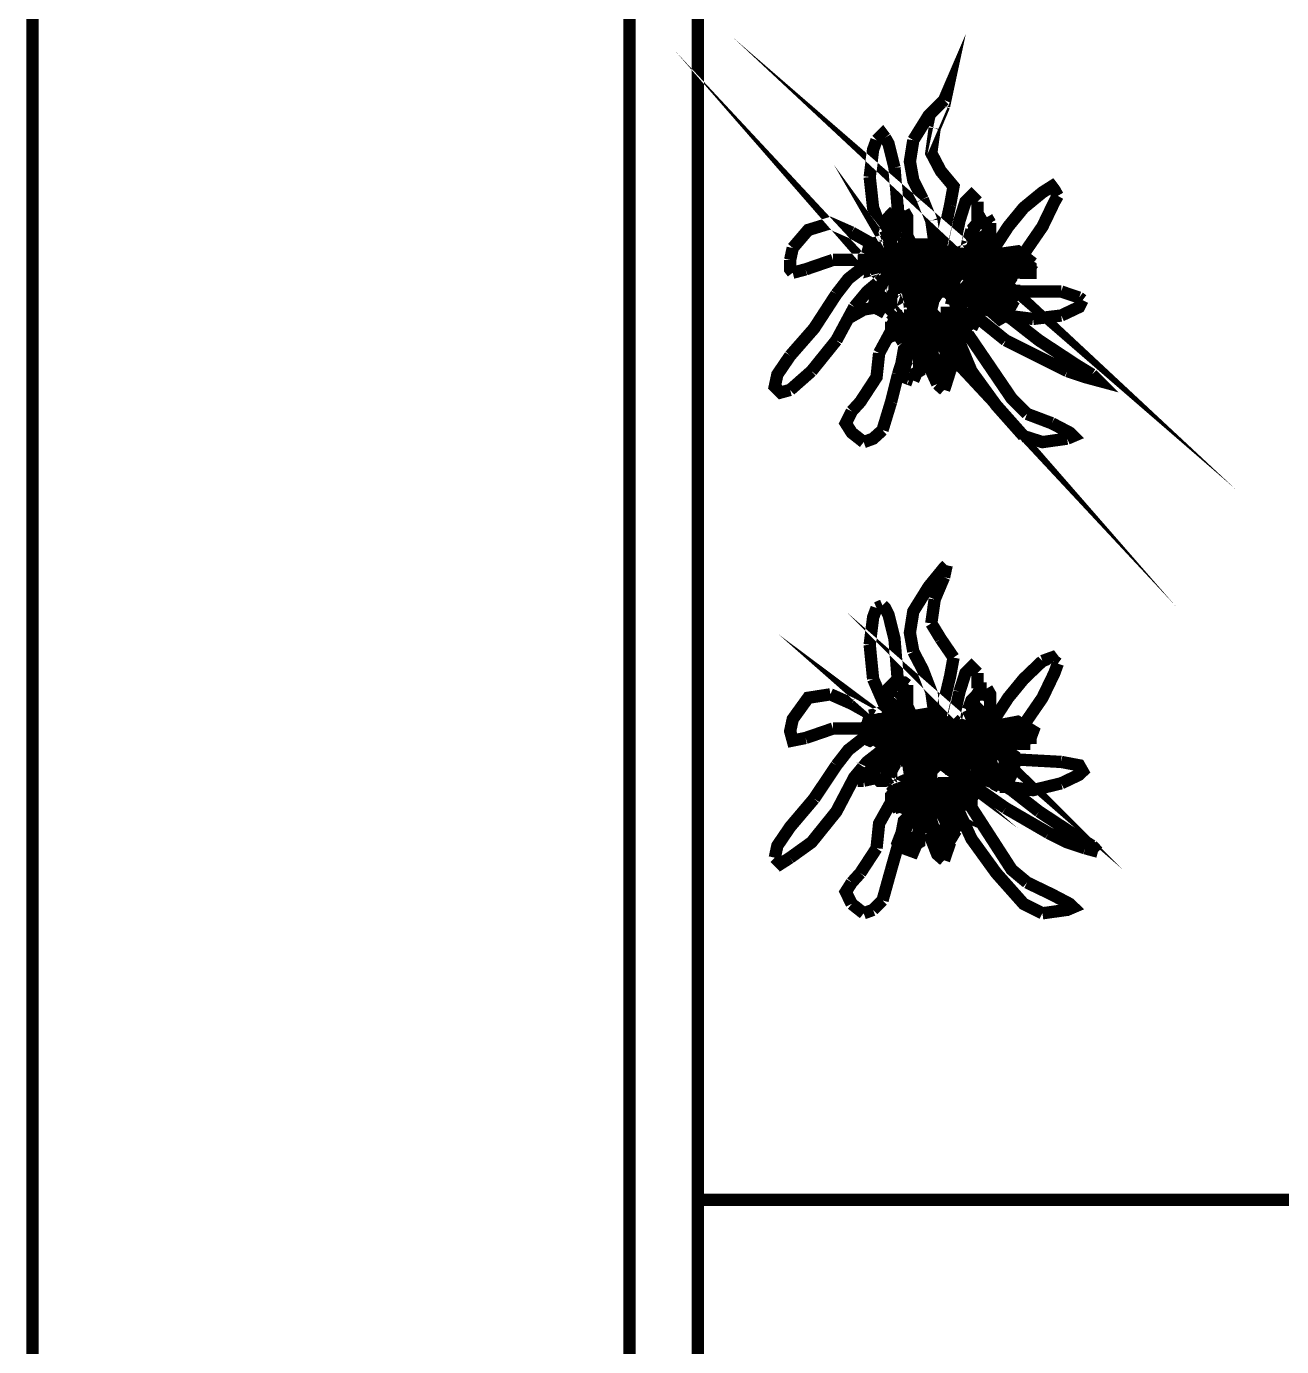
# Model space of a CAD drawing. Header units: inches. Extents: x -524 to 1067, y -71 to 1110.
# Drawn here: x 321.6 to 416.1, y 199.9 to 299.3 of the extents above; entities that cross this region are included whole.
import ezdxf

# ---------------------------------------------------------------- set-up
doc = ezdxf.new("R2010")
doc.units = ezdxf.units.IN
doc.header["$MEASUREMENT"] = 0
doc.layers.add('P', color=7, linetype='Continuous')

msp = doc.modelspace()

# ---------------------------------------------------------------- linework, layer by layer
at = {"layer": 'P', "const_width": 0.927058823529412}
for points in [[(322.0245613318464, -70.81108698948174), (322.0245613318464, 746.8657448771235), (1045.838512235043, 746.8657448771235), (1045.838512235043, -42.29125373334466)], [(366.9613654078075, -19.82285169536408), (366.9613654078075, 604.0731371883787)], [(372.1112866676501, 604.0731371883787), (372.1112866676501, -14.73862751750396)], [(393.4226900951628, 284.6904229688324), (392.9701101970618, 284.2378430707313), (392.7146215449081, 283.5297745204766), (393.163551605121, 281.9201960119078), (393.6818285852046, 281.4712659516948), (392.7146215449081, 282.372775910009)], [(390.6524631382383, 293.7675697960672), (390.8459045462976, 294.2164998562804), (390.6524631382383, 293.3149898979663)], [(387.62674752916, 277.5440403843025), (388.3348160794148, 277.5440403843025), (389.236326037729, 276.576833344006), (388.7873959775159, 277.0914604862016), (388.079327427261, 278.7010389947703), (388.3348160794148, 279.3470603009306), (388.7873959775159, 279.861687443126)], [(388.3348160794148, 290.741854186989), (389.4954645277705, 292.6069213477115), (390.6524631382383, 293.7675697960672)], [(390.6524631382383, 293.3149898979663), (389.9443945879837, 291.643364145303)], [(385.568238960378, 290.741854186989), (386.0171690205914, 291.190784247202), (386.2106104286506, 290.9352955950483)], [(386.2106104286506, 290.9352955950483), (386.4697489186924, 290.4827156969473), (386.9186789789051, 288.6796957803192)], [(389.9443945879837, 291.643364145303), (389.6889059358298, 289.7746471466925), (390.3969744860844, 288.4242071281654), (391.3641815263809, 287.2635586798096), (391.1050430363393, 285.8474215793003)], [(385.0536118181828, 287.9716272300644), (385.3091004703365, 290.0337856367343), (385.568238960378, 290.741854186989)], [(389.0465344675574, 286.3000014774011), (388.3348160794148, 287.7161385779107), (388.079327427261, 289.1322756784201), (388.3348160794148, 290.741854186989)], [(386.9186789789051, 281.9201960119078), (387.1778174689471, 281.4712659516948), (386.6631903267516, 282.1793345019496)], [(386.2106104286506, 283.3363331124174), (385.3091004703365, 285.653980171241), (385.0536118181828, 287.9716272300644)], [(386.9186789789051, 288.6796957803192), (387.1778174689471, 285.3984915190871)], [(399.2149828232778, 286.555490129555), (398.9594941711239, 287.0080700276559), (398.7660527630646, 287.2635586798096), (398.0579842128097, 286.8146286195966), (396.6418471123004, 285.653980171241), (395.4811986639445, 284.2378430707313), (393.6818285852046, 281.4712659516948)], [(386.9186789789051, 282.1793345019496), (387.1778174689471, 281.7267546038486), (386.4697489186924, 282.6282645621627)], [(389.6889059358298, 284.6904229688324), (389.0465344675574, 286.3000014774011)], [(391.1050430363393, 285.8474215793003), (390.3969744860844, 282.6282645621627)], [(391.1050430363393, 281.2121274616532), (391.813111586594, 284.6904229688324), (392.2620416468071, 286.1065600693418), (392.7146215449081, 286.555490129555), (393.163551605121, 286.1065600693418)], [(393.163551605121, 286.1065600693418), (393.163551605121, 284.6904229688324)], [(396.6418471123004, 282.1793345019496), (398.0579842128097, 284.2378430707313), (398.9594941711239, 286.1065600693418), (399.2149828232778, 286.555490129555)], [(386.9186789789051, 284.9459116209862), (386.4697489186924, 284.4969815607732), (386.2106104286506, 283.7889130105183), (386.9186789789051, 282.1793345019496)], [(386.9186789789051, 285.3984915190871), (386.4697489186924, 284.9459116209862), (386.2106104286506, 283.9823544185776)], [(387.62674752916, 285.3984915190871), (386.9186789789051, 285.3984915190871)], [(387.8858860192017, 283.3363331124174), (387.8858860192017, 284.6904229688324), (387.3712588770063, 285.1393530290454), (386.9186789789051, 284.9459116209862)], [(387.8858860192017, 280.0551288511853), (387.3712588770063, 281.2121274616532), (387.62674752916, 282.372775910009), (387.8858860192017, 283.5297745204766), (387.8858860192017, 284.9459116209862), (387.62674752916, 285.3984915190871)], [(393.8716201553759, 284.9459116209862), (393.4226900951628, 284.6904229688324)], [(394.1307586454175, 284.4969815607732), (393.8716201553759, 284.9459116209862)], [(379.25766925218, 282.6282645621627), (380.4183177005357, 283.9823544185776), (382.0935932910868, 284.4969815607732), (383.6995219617679, 283.7889130105183)], [(383.6995219617679, 283.7889130105183), (385.3091004703365, 282.8874030522044)], [(386.2106104286506, 283.9823544185776), (386.9186789789051, 282.372775910009)], [(387.1778174689471, 283.9823544185776), (386.4697489186924, 283.0808444602636)], [(387.62674752916, 282.8874030522044), (387.62674752916, 283.7889130105183), (387.3712588770063, 284.2378430707313), (387.1778174689471, 283.9823544185776)], [(389.9443945879837, 282.8874030522044), (389.6889059358298, 284.6904229688324)], [(392.4554830548664, 283.0808444602636), (392.7146215449081, 283.9823544185776)], [(392.7146215449081, 283.9823544185776), (393.163551605121, 284.4969815607732), (393.6818285852046, 284.4969815607732), (394.1307586454175, 283.9823544185776), (394.1307586454175, 282.6282645621627)], [(394.1307586454175, 279.6025489530844), (393.8716201553759, 280.76319740144), (393.8716201553759, 281.9201960119078), (394.1307586454175, 283.0808444602636), (394.1307586454175, 284.4969815607732)], [(385.0536118181828, 282.8874030522044), (384.8601704101234, 282.1793345019496)], [(386.4697489186924, 282.8874030522044), (385.7616803684373, 283.0808444602636), (385.0536118181828, 282.8874030522044)], [(386.4697489186924, 283.0808444602636), (386.9186789789051, 281.9201960119078)], [(387.3712588770063, 281.9201960119078), (386.4697489186924, 282.8874030522044)], [(387.3712588770063, 281.9201960119078), (387.8858860192017, 283.3363331124174)], [(387.3712588770063, 281.9201960119078), (387.62674752916, 282.8874030522044)], [(387.62674752916, 281.9201960119078), (388.5282574874741, 282.8874030522044), (389.6889059358298, 282.8874030522044)], [(387.8858860192017, 283.5297745204766), (388.3348160794148, 282.6282645621627)], [(389.6889059358298, 282.8874030522044), (391.1050430363393, 282.1793345019496), (390.8459045462976, 281.7267546038486)], [(393.6818285852046, 281.0186860535939), (393.163551605121, 281.4712659516948), (392.4554830548664, 283.0808444602636)], [(393.8716201553759, 283.3363331124174), (393.6818285852046, 283.5297745204766), (392.7146215449081, 282.6282645621627), (393.163551605121, 281.2121274616532)], [(393.8716201553759, 282.1793345019496), (393.8716201553759, 283.3363331124174)], [(379.0642278441208, 281.7267546038486), (379.25766925218, 282.6282645621627)], [(385.0536118181828, 282.372775910009), (384.6010319200816, 281.9201960119078), (384.6010319200816, 281.0186860535939)], [(384.8601704101234, 282.1793345019496), (384.8601704101234, 281.4712659516948), (385.0536118181828, 281.2121274616532), (385.7616803684373, 281.7267546038486)], [(386.6631903267516, 282.1793345019496), (385.7616803684373, 282.1793345019496), (385.3091004703365, 281.0186860535939), (386.0171690205914, 281.2121274616532)], [(386.4697489186924, 282.6282645621627), (385.7616803684373, 282.6282645621627), (385.0536118181828, 282.372775910009)], [(385.7616803684373, 281.7267546038486), (387.1778174689471, 281.9201960119078), (386.9186789789051, 281.2121274616532), (385.7616803684373, 280.0551288511853)], [(386.9186789789051, 282.372775910009), (387.3712588770063, 281.9201960119078)], [(387.3712588770063, 281.7267546038486), (388.5282574874741, 282.372775910009), (389.6889059358298, 282.6282645621627)], [(387.3712588770063, 281.4712659516948), (388.079327427261, 282.1793345019496), (389.0465344675574, 282.1793345019496), (389.9443945879837, 281.7267546038486), (389.4954645277705, 281.2121274616532), (387.3712588770063, 281.4712659516948)], [(387.3712588770063, 281.0186860535939), (387.3712588770063, 281.9201960119078)], [(387.8858860192017, 279.861687443126), (387.3712588770063, 281.0186860535939), (387.3712588770063, 281.9201960119078)], [(390.8459045462976, 281.7267546038486), (390.1378359960429, 281.7267546038486), (387.62674752916, 281.9201960119078)], [(387.62674752916, 281.9201960119078), (389.0465344675574, 281.0186860535939), (389.4954645277705, 280.3106175033391)], [(389.6889059358298, 282.6282645621627), (390.8459045462976, 281.7267546038486), (390.6524631382383, 281.4712659516948)], [(392.7146215449081, 282.372775910009), (392.0065529946532, 282.372775910009), (391.5539730965525, 282.1793345019496), (391.1050430363393, 281.7267546038486), (391.1050430363393, 280.76319740144)], [(391.1050430363393, 281.2121274616532), (391.3641815263809, 281.9201960119078)], [(391.3641815263809, 281.9201960119078), (392.0065529946532, 282.1793345019496), (392.7146215449081, 281.9201960119078)], [(392.7146215449081, 281.9201960119078), (393.6818285852046, 281.0186860535939)], [(394.1307586454175, 282.6282645621627), (393.6818285852046, 281.4712659516948), (393.6818285852046, 280.3106175033391)], [(393.6818285852046, 281.2121274616532), (393.8716201553759, 282.1793345019496)], [(393.6818285852046, 281.0186860535939), (396.4484057042412, 280.76319740144), (397.1564742544961, 280.76319740144), (397.1564742544961, 281.2121274616532), (395.9337785620455, 281.9201960119078), (394.8388271956724, 281.9201960119078), (393.6818285852046, 281.0186860535939)], [(393.8716201553759, 281.4712659516948), (394.8388271956724, 282.1793345019496)], [(394.8388271956724, 282.1793345019496), (396.1892672141994, 282.372775910009), (397.3499156625553, 281.4712659516948)], [(379.25766925218, 280.76319740144), (379.0642278441208, 281.0186860535939), (379.0642278441208, 281.7267546038486)], [(380.2248762924764, 281.0186860535939), (379.25766925218, 280.76319740144)], [(382.2833848612581, 281.7267546038486), (380.2248762924764, 281.0186860535939)], [(384.6010319200816, 281.7267546038486), (382.2833848612581, 281.7267546038486)], [(382.5425233512999, 279.1536188928713), (383.4440333096138, 280.3106175033391), (384.6010319200816, 281.2121274616532)], [(384.6010319200816, 281.0186860535939), (385.0536118181828, 281.0186860535939)], [(385.0536118181828, 281.0186860535939), (385.7616803684373, 281.2121274616532)], [(386.6631903267516, 281.0186860535939), (385.7616803684373, 279.6025489530844), (385.3091004703365, 278.1864118525748)], [(386.0171690205914, 280.0551288511853), (385.7616803684373, 279.1536188928713), (386.0171690205914, 278.7010389947703), (386.4697489186924, 278.7010389947703), (386.9186789789051, 279.3470603009306), (387.3712588770063, 281.2121274616532)], [(385.7616803684373, 281.2121274616532), (386.9186789789051, 281.4712659516948)], [(386.0171690205914, 281.2121274616532), (387.1778174689471, 281.4712659516948)], [(387.1778174689471, 281.4712659516948), (386.9186789789051, 281.0186860535939), (386.0171690205914, 280.0551288511853)], [(386.9186789789051, 281.4712659516948), (387.1778174689471, 281.2121274616532), (386.6631903267516, 281.0186860535939)], [(386.9186789789051, 280.5040589113985), (387.3712588770063, 281.7267546038486)], [(386.9186789789051, 280.3106175033391), (387.1778174689471, 281.4712659516948)], [(387.3712588770063, 281.4712659516948), (387.62674752916, 281.2121274616532), (388.5282574874741, 280.76319740144)], [(390.1378359960429, 281.2121274616532), (387.3712588770063, 281.4712659516948)], [(387.3712588770063, 281.4712659516948), (387.62674752916, 281.2121274616532), (389.0465344675574, 280.5040589113985)], [(388.079327427261, 278.7010389947703), (387.8858860192017, 279.1536188928713), (387.62674752916, 280.0551288511853), (387.3712588770063, 281.0186860535939)], [(388.7873959775159, 281.2121274616532), (391.1050430363393, 279.6025489530844)], [(389.236326037729, 281.2121274616532), (390.8459045462976, 279.861687443126)], [(390.6524631382383, 281.4712659516948), (390.1378359960429, 281.2121274616532)], [(391.1050430363393, 279.6025489530844), (390.3969744860844, 280.0551288511853), (390.1378359960429, 281.2121274616532)], [(390.3969744860844, 281.2121274616532), (390.6524631382383, 279.6025489530844)], [(391.1050430363393, 279.861687443126), (391.1050430363393, 281.2121274616532)], [(391.1050430363393, 280.76319740144), (392.0065529946532, 281.0186860535939), (393.4226900951628, 281.2121274616532)], [(392.0065529946532, 280.76319740144), (391.3641815263809, 280.3106175033391), (391.1050430363393, 280.5040589113985), (391.1050430363393, 281.2121274616532)], [(393.6818285852046, 281.0186860535939), (392.9701101970618, 281.7267546038486), (392.0065529946532, 281.4712659516948), (391.5539730965525, 280.5040589113985)], [(393.4226900951628, 281.2121274616532), (393.6818285852046, 281.0186860535939), (393.163551605121, 280.76319740144), (392.0065529946532, 279.3470603009306)], [(396.4484057042412, 281.0186860535939), (393.8716201553759, 281.2121274616532), (395.2877572558853, 280.3106175033391)], [(393.163551605121, 277.9929704445155), (393.163551605121, 278.7010389947703), (393.4226900951628, 280.0551288511853), (393.6818285852046, 281.2121274616532)], [(393.163551605121, 281.2121274616532), (393.6818285852046, 281.0186860535939)], [(393.6818285852046, 281.0186860535939), (394.5796887056306, 281.4712659516948)], [(393.6818285852046, 280.5040589113985), (393.6818285852046, 281.2121274616532)], [(395.2877572558853, 280.0551288511853), (393.8716201553759, 280.76319740144), (393.6818285852046, 281.0186860535939)], [(396.1892672141994, 280.76319740144), (395.7403371539863, 280.76319740144), (393.6818285852046, 281.0186860535939)], [(393.6818285852046, 281.0186860535939), (393.8716201553759, 280.76319740144), (394.8388271956724, 280.0551288511853), (395.2877572558853, 279.1536188928713), (394.8388271956724, 278.1864118525748)], [(394.5796887056306, 281.4712659516948), (395.4811986639445, 281.7267546038486)], [(395.4811986639445, 281.7267546038486), (396.4484057042412, 281.0186860535939), (396.1892672141994, 280.76319740144)], [(397.3499156625553, 281.4712659516948), (397.1564742544961, 281.2121274616532), (396.4484057042412, 281.0186860535939)], [(386.0171690205914, 280.3106175033391), (384.8601704101234, 279.3470603009306), (383.8929633698272, 278.1864118525748)], [(385.7616803684373, 280.0551288511853), (385.568238960378, 278.7010389947703), (385.7616803684373, 278.1864118525748)], [(386.6631903267516, 278.8944804028296), (386.9186789789051, 280.3106175033391)], [(386.9186789789051, 279.1536188928713), (386.9186789789051, 280.5040589113985)], [(388.3348160794148, 278.7010389947703), (387.8858860192017, 280.0551288511853)], [(388.079327427261, 278.1864118525748), (387.8858860192017, 279.861687443126)], [(389.0465344675574, 280.3106175033391), (388.5282574874741, 279.6025489530844), (388.3348160794148, 278.8944804028296), (388.7873959775159, 277.2849018942609)], [(388.5282574874741, 280.76319740144), (389.0465344675574, 279.861687443126), (388.5282574874741, 278.8944804028296)], [(389.0465344675574, 280.5040589113985), (389.4954645277705, 280.0551288511853), (389.6889059358298, 279.3470603009306), (388.7873959775159, 277.9929704445155)], [(388.7873959775159, 279.861687443126), (389.236326037729, 280.0551288511853)], [(389.6889059358298, 274.9672548354374), (389.4954645277705, 276.127903283793), (389.4954645277705, 277.2849018942609), (389.6889059358298, 278.4455503426165), (389.6889059358298, 279.861687443126), (389.4954645277705, 280.3106175033391), (389.0465344675574, 280.3106175033391)], [(389.4954645277705, 280.3106175033391), (389.6889059358298, 279.6025489530844), (389.0465344675574, 278.4455503426165)], [(389.236326037729, 280.0551288511853), (389.6889059358298, 279.6025489530844)], [(391.1050430363393, 279.3470603009306), (389.6889059358298, 280.3106175033391)], [(389.6889059358298, 279.861687443126), (390.1378359960429, 279.6025489530844)], [(392.0065529946532, 279.3470603009306), (391.1050430363393, 279.861687443126)], [(391.1050430363393, 279.861687443126), (391.1050430363393, 279.3470603009306)], [(391.813111586594, 279.1536188928713), (391.1050430363393, 279.861687443126)], [(392.7146215449081, 277.2849018942609), (392.0065529946532, 277.2849018942609), (391.5539730965525, 277.7374817923618), (392.0065529946532, 279.1536188928713), (393.163551605121, 280.3106175033391), (393.4226900951628, 280.76319740144), (392.0065529946532, 280.76319740144)], [(391.5539730965525, 280.5040589113985), (392.0065529946532, 280.3106175033391)], [(392.0065529946532, 280.3106175033391), (392.4554830548664, 280.76319740144), (393.4226900951628, 280.76319740144), (393.163551605121, 280.3106175033391)], [(393.163551605121, 280.3106175033391), (392.4554830548664, 279.3470603009306), (392.0065529946532, 278.4455503426165)], [(392.9701101970618, 278.1864118525748), (393.163551605121, 278.8944804028296), (393.6818285852046, 280.76319740144)], [(393.6818285852046, 280.76319740144), (393.163551605121, 279.6025489530844)], [(394.8388271956724, 278.1864118525748), (394.3242000534767, 278.1864118525748), (393.8716201553759, 279.6025489530844), (393.6818285852046, 280.5040589113985)], [(393.6818285852046, 280.3106175033391), (394.1307586454175, 279.1536188928713)], [(395.2877572558853, 280.3106175033391), (395.9337785620455, 279.861687443126)], [(395.9337785620455, 278.7010389947703), (395.7403371539863, 279.3470603009306), (395.2877572558853, 280.0551288511853)], [(395.9337785620455, 279.861687443126), (395.9337785620455, 279.1536188928713), (395.2877572558853, 277.7374817923618)], [(379.0642278441208, 274.5183247752242), (380.8672477607488, 276.576833344006), (382.5425233512999, 279.1536188928713)], [(385.7616803684373, 278.1864118525748), (384.6010319200816, 277.9929704445155), (384.1521018598687, 277.7374817923618), (384.345543267928, 278.1864118525748), (385.3091004703365, 278.8944804028296)], [(386.6631903267516, 278.4455503426165), (386.9186789789051, 279.1536188928713)], [(386.6631903267516, 278.1864118525748), (386.6631903267516, 278.8944804028296)], [(388.079327427261, 273.5511177349277), (388.5282574874741, 273.5511177349277), (388.7873959775159, 274.2591862851825), (389.236326037729, 276.127903283793), (388.7873959775159, 275.226393325479)], [(388.5282574874741, 278.8944804028296), (388.079327427261, 278.7010389947703)], [(389.236326037729, 278.8944804028296), (388.3348160794148, 277.9929704445155)], [(389.4954645277705, 274.9672548354374), (389.236326037729, 275.9344618757337), (389.236326037729, 276.576833344006), (389.4954645277705, 277.5440403843025), (389.4954645277705, 278.7010389947703), (389.236326037729, 278.8944804028296)], [(390.1378359960429, 279.1536188928713), (389.6889059358298, 279.6025489530844)], [(390.8459045462976, 278.8944804028296), (390.8459045462976, 279.3470603009306), (389.6889059358298, 279.6025489530844)], [(390.1378359960429, 279.1536188928713), (389.6889059358298, 279.6025489530844)], [(389.6889059358298, 279.6025489530844), (389.6889059358298, 278.1864118525748)], [(390.1378359960429, 279.3470603009306), (389.6889059358298, 278.8944804028296)], [(389.6889059358298, 278.4455503426165), (390.1378359960429, 279.1536188928713)], [(390.8459045462976, 279.3470603009306), (391.813111586594, 278.4455503426165)], [(391.5539730965525, 278.7010389947703), (390.8459045462976, 278.8944804028296)], [(391.1050430363393, 279.3470603009306), (391.813111586594, 278.8944804028296)], [(391.5539730965525, 278.1864118525748), (391.3641815263809, 279.1536188928713)], [(392.0065529946532, 279.3470603009306), (391.813111586594, 277.9929704445155)], [(393.163551605121, 279.6025489530844), (393.163551605121, 278.1864118525748)], [(400.6347697616752, 273.8102562249695), (397.798845722768, 275.6753233856921), (395.7403371539863, 277.2849018942609), (393.163551605121, 278.8944804028296)], [(394.5796887056306, 278.1864118525748), (394.1307586454175, 279.6025489530844)], [(394.1307586454175, 279.1536188928713), (394.3242000534767, 277.7374817923618), (394.8388271956724, 277.2849018942609), (395.2877572558853, 277.5440403843025)], [(399.4741213133195, 279.3470603009306), (395.9337785620455, 279.3470603009306)], [(400.8245613318466, 278.8944804028296), (399.4741213133195, 279.3470603009306)], [(401.0836998218881, 278.7010389947703), (400.8245613318466, 278.8944804028296)], [(383.8929633698272, 278.1864118525748), (382.5425233512999, 275.6753233856921)], [(385.3091004703365, 278.1864118525748), (385.7616803684373, 277.9929704445155), (386.2106104286506, 277.7374817923618)], [(385.7616803684373, 278.1864118525748), (386.4697489186924, 278.1864118525748)], [(386.2106104286506, 277.7374817923618), (386.6631903267516, 278.1864118525748)], [(386.4697489186924, 278.1864118525748), (386.6631903267516, 278.4455503426165)], [(388.3348160794148, 277.7374817923618), (387.62674752916, 277.9929704445155), (387.1778174689471, 277.7374817923618)], [(388.7873959775159, 277.9929704445155), (388.3348160794148, 277.9929704445155), (388.079327427261, 278.1864118525748)], [(389.0465344675574, 278.4455503426165), (388.5282574874741, 278.1864118525748), (388.3348160794148, 278.7010389947703)], [(388.3348160794148, 277.9929704445155), (388.7873959775159, 276.8359718340478)], [(389.6889059358298, 278.1864118525748), (389.236326037729, 276.8359718340478)], [(391.813111586594, 277.9929704445155), (392.0065529946532, 277.7374817923618), (392.7146215449081, 277.5440403843025)], [(392.0065529946532, 278.4455503426165), (392.4554830548664, 278.1864118525748)], [(392.4554830548664, 278.1864118525748), (392.9701101970618, 278.1864118525748)], [(392.7146215449081, 277.5440403843025), (393.163551605121, 277.9929704445155)], [(393.163551605121, 278.1864118525748), (392.9701101970618, 277.5440403843025)], [(393.163551605121, 278.1864118525748), (395.2877572558853, 277.5440403843025), (397.3499156625553, 277.2849018942609)], [(395.2877572558853, 277.7374817923618), (394.8388271956724, 277.7374817923618), (394.5796887056306, 278.1864118525748)], [(395.2877572558853, 277.5440403843025), (395.9337785620455, 278.7010389947703)], [(399.4741213133195, 277.5440403843025), (400.8245613318466, 278.1864118525748), (401.0836998218881, 278.7010389947703)], [(387.1778174689471, 277.7374817923618), (386.6631903267516, 277.0914604862016)], [(386.6631903267516, 276.576833344006), (386.9186789789051, 277.2849018942609)], [(386.6631903267516, 277.0914604862016), (386.6631903267516, 276.3833919359467), (386.9186789789051, 276.127903283793), (387.62674752916, 276.576833344006)], [(386.9186789789051, 277.2849018942609), (387.62674752916, 277.5440403843025)], [(388.5282574874741, 277.0914604862016), (387.62674752916, 277.0914604862016), (387.1778174689471, 275.9344618757337)], [(387.62674752916, 276.576833344006), (389.0465344675574, 276.8359718340478), (389.236326037729, 276.576833344006)], [(389.236326037729, 276.8359718340478), (388.3348160794148, 277.7374817923618)], [(388.7873959775159, 276.8359718340478), (389.236326037729, 276.3833919359467), (388.5282574874741, 277.0914604862016)], [(388.7873959775159, 277.2849018942609), (389.236326037729, 276.8359718340478)], [(391.5539730965525, 277.5440403843025), (390.3969744860844, 277.2849018942609), (389.236326037729, 276.576833344006)], [(389.236326037729, 276.3833919359467), (390.1378359960429, 277.0914604862016)], [(389.236326037729, 276.8359718340478), (389.236326037729, 275.9344618757337), (389.6889059358298, 274.7117661832835), (389.9443945879837, 273.1021876747147), (390.3969744860844, 272.9087462666554)], [(389.4954645277705, 276.8359718340478), (390.3969744860844, 277.7374817923618)], [(392.7146215449081, 276.576833344006), (392.0065529946532, 276.3833919359467), (389.4954645277705, 276.8359718340478)], [(389.4954645277705, 276.8359718340478), (390.8459045462976, 275.6753233856921)], [(390.1378359960429, 277.0914604862016), (391.1050430363393, 277.0914604862016)], [(390.3969744860844, 277.7374817923618), (391.813111586594, 277.7374817923618), (392.9701101970618, 277.0914604862016)], [(391.1050430363393, 277.0914604862016), (392.0065529946532, 276.576833344006), (391.813111586594, 276.127903283793)], [(392.7146215449081, 276.3833919359467), (391.5539730965525, 277.5440403843025)], [(392.9701101970618, 277.5440403843025), (392.7146215449081, 277.2849018942609)], [(392.9701101970618, 277.0914604862016), (392.7146215449081, 276.576833344006)], [(392.9701101970618, 277.5440403843025), (395.2877572558853, 275.6753233856921)], [(397.3499156625553, 277.2849018942609), (399.4741213133195, 277.5440403843025)], [(385.7616803684373, 274.7117661832835), (386.6631903267516, 276.3833919359467)], [(386.6631903267516, 275.9344618757337), (386.6631903267516, 276.576833344006)], [(386.9186789789051, 275.6753233856921), (386.6631903267516, 275.9344618757337)], [(389.0465344675574, 276.127903283793), (387.62674752916, 276.127903283793), (386.9186789789051, 275.6753233856921)], [(387.1778174689471, 275.9344618757337), (387.62674752916, 275.9344618757337)], [(389.236326037729, 276.576833344006), (388.7873959775159, 276.127903283793), (387.62674752916, 274.9672548354374), (387.3712588770063, 273.5511177349277), (387.62674752916, 273.1021876747147)], [(387.62674752916, 275.9344618757337), (388.079327427261, 276.127903283793)], [(388.079327427261, 276.127903283793), (389.0465344675574, 276.3833919359467)], [(389.0465344675574, 276.3833919359467), (388.7873959775159, 275.9344618757337), (388.079327427261, 274.9672548354374)], [(388.7873959775159, 275.6753233856921), (389.0465344675574, 276.127903283793)], [(389.0465344675574, 275.4198347335382), (389.236326037729, 276.576833344006)], [(391.813111586594, 276.127903283793), (391.3641815263809, 276.127903283793), (389.236326037729, 276.3833919359467)], [(389.236326037729, 276.3833919359467), (389.4954645277705, 276.127903283793), (390.3969744860844, 275.6753233856921)], [(391.3641815263809, 274.9672548354374), (390.8459045462976, 275.4198347335382), (389.4954645277705, 276.127903283793), (389.236326037729, 276.3833919359467)], [(389.236326037729, 276.3833919359467), (392.0065529946532, 276.127903283793)], [(391.5539730965525, 276.127903283793), (392.7146215449081, 273.3576763268685), (394.5796887056306, 270.7845406158912), (396.6418471123004, 268.4668935570677)], [(392.0065529946532, 276.127903283793), (392.7146215449081, 276.3833919359467)], [(396.8973357644543, 270.1385193097309), (395.7403371539863, 271.2991677580866), (392.4554830548664, 276.127903283793)], [(382.5425233512999, 275.6753233856921), (380.6738063526896, 273.3576763268685)], [(387.62674752916, 274.5183247752242), (388.7873959775159, 275.6753233856921)], [(388.079327427261, 274.9672548354374), (387.62674752916, 273.8102562249695)], [(388.7873959775159, 275.226393325479), (388.7873959775159, 273.5511177349277), (388.5282574874741, 273.1021876747147)], [(388.7873959775159, 274.0657448771233), (389.0465344675574, 275.4198347335382)], [(389.236326037729, 275.6753233856921), (389.4954645277705, 273.8102562249695), (390.1378359960429, 272.39411912446)], [(389.9443945879837, 273.5511177349277), (389.4954645277705, 274.9672548354374)], [(390.1378359960429, 273.5511177349277), (389.6889059358298, 274.9672548354374)], [(390.8459045462976, 275.6753233856921), (391.5539730965525, 275.226393325479), (391.5539730965525, 274.5183247752242), (390.8459045462976, 273.3576763268685), (390.3969744860844, 273.1021876747147), (390.1378359960429, 273.5511177349277)], [(390.3969744860844, 275.6753233856921), (390.8459045462976, 274.7117661832835), (390.3969744860844, 273.8102562249695)], [(390.3969744860844, 272.9087462666554), (390.8459045462976, 272.9087462666554), (391.5539730965525, 274.2591862851825), (391.3641815263809, 274.9672548354374)], [(395.2877572558853, 275.6753233856921), (398.5069142730231, 274.0657448771233)], [(379.0642278441208, 271.9415392263591), (378.3561592938659, 271.7480978182998), (377.907229233653, 272.2006777164006), (378.1006706417122, 273.1021876747147), (379.0642278441208, 274.5183247752242)], [(383.6995219617679, 270.3319607177901), (384.345543267928, 271.040029268045), (385.568238960378, 272.9087462666554), (385.7616803684373, 274.7117661832835)], [(387.1778174689471, 273.1021876747147), (387.62674752916, 274.5183247752242)], [(388.3348160794148, 273.1021876747147), (388.7873959775159, 273.3576763268685), (388.7873959775159, 274.0657448771233)], [(398.5069142730231, 274.0657448771233), (399.9230513735324, 273.3576763268685)], [(380.6738063526896, 273.3576763268685), (379.0642278441208, 271.9415392263591)], [(387.1778174689471, 273.1021876747147), (386.6631903267516, 271.040029268045)], [(388.3348160794148, 272.6496077766138), (387.62674752916, 272.9087462666554), (387.1778174689471, 273.1021876747147)], [(387.62674752916, 273.8102562249695), (388.079327427261, 273.5511177349277)], [(387.62674752916, 273.1021876747147), (388.3348160794148, 273.1021876747147)], [(388.5282574874741, 273.1021876747147), (388.3348160794148, 272.6496077766138)], [(390.3969744860844, 273.8102562249695), (389.9443945879837, 273.5511177349277)], [(390.6524631382383, 271.9415392263591), (391.1050430363393, 273.3576763268685)], [(399.9230513735324, 273.3576763268685), (401.2771412299473, 272.9087462666554), (402.2406984323559, 272.6496077766138), (401.791768372143, 273.1021876747147)], [(401.791768372143, 273.1021876747147), (400.6347697616752, 273.8102562249695)], [(390.1378359960429, 272.39411912446), (390.6524631382383, 271.9415392263591)], [(386.6631903267516, 271.040029268045), (386.0171690205914, 268.9158236172808)], [(384.6010319200816, 268.0143136589667), (383.6995219617679, 268.7223822092215), (383.2505919015546, 269.4304507594762), (383.6995219617679, 270.3319607177901)], [(398.7660527630646, 269.4304507594762), (396.8973357644543, 270.1385193097309)], [(386.0171690205914, 268.9158236172808), (385.3091004703365, 268.2734521490084), (384.6010319200816, 268.0143136589667)], [(399.9230513735324, 268.2734521490084), (400.3756312716334, 268.4668935570677), (400.1164927815917, 268.7223822092215), (398.7660527630646, 269.4304507594762)], [(396.6418471123004, 268.4668935570677), (398.0579842128097, 268.0143136589667), (399.9230513735324, 268.2734521490084)], [(388.3348160794148, 252.243364145303), (388.079327427261, 253.6595012458125), (388.3348160794148, 255.2690797543812), (389.4954645277705, 257.1341469151038), (390.6524631382383, 258.5502840156133), (390.8459045462976, 258.7437254236726)], [(390.8459045462976, 258.7437254236726), (390.6524631382383, 257.8422154653586)], [(390.6524631382383, 257.8422154653586), (389.9443945879837, 256.1705897126952)], [(389.9443945879837, 256.1705897126952), (389.6889059358298, 254.3675697960673)], [(385.0536118181828, 252.7579912874984), (385.3091004703365, 254.8164998562803), (385.568238960378, 255.5245684065351)], [(385.568238960378, 255.5245684065351), (386.0171690205914, 255.7180098145944)], [(386.0171690205914, 255.7180098145944), (386.2106104286506, 255.5245684065351), (386.4697489186924, 255.0099412643396), (386.9186789789051, 253.2069213477115), (387.1778174689471, 249.9257170864794)], [(393.163551605121, 245.9984915190871), (393.6818285852046, 245.5459116209861), (392.9701101970618, 246.2539801712409)], [(389.6889059358298, 254.3675697960673), (390.3969744860844, 253.2069213477115)], [(387.1778174689471, 248.5716272300644), (386.4697489186924, 247.6080700276558), (386.9186789789051, 246.4474215793002), (387.1778174689471, 246.2539801712409), (386.6631903267516, 246.7065600693419)], [(390.3969744860844, 253.2069213477115), (391.3641815263809, 251.790784247202)], [(385.3091004703365, 250.1812057386333), (385.0536118181828, 252.7579912874984)], [(389.9443945879837, 247.4146286195966), (389.6889059358298, 249.2176485362247), (389.0465344675574, 250.8892742888879), (388.3348160794148, 252.243364145303)], [(391.3641815263809, 251.790784247202), (391.1050430363393, 250.3746471466926), (390.3969744860844, 247.4146286195966)], [(391.813111586594, 249.2176485362247), (392.2620416468071, 250.6337856367341), (392.7146215449081, 251.0827156969473), (393.163551605121, 250.6337856367341)], [(398.0579842128097, 251.5352955950482), (396.6418471123004, 250.1812057386333), (395.4811986639445, 248.7650686381237), (393.6818285852046, 245.9984915190871)], [(396.6418471123004, 246.7065600693419), (398.0579842128097, 248.7650686381237), (398.9594941711239, 250.6337856367341), (399.2149828232778, 251.341854186989)], [(398.9594941711239, 251.5352955950482), (398.7660527630646, 251.790784247202), (398.0579842128097, 251.5352955950482)], [(399.2149828232778, 251.341854186989), (398.9594941711239, 251.5352955950482)], [(386.2106104286506, 248.1226971698514), (385.3091004703365, 250.1812057386333)], [(393.163551605121, 250.6337856367341), (393.163551605121, 249.4731371883785)], [(380.2248762924764, 245.7393530290454), (379.25766925218, 245.5459116209861), (379.0642278441208, 246.2539801712409), (379.25766925218, 247.155490129555), (380.4183177005357, 248.7650686381237), (382.0935932910868, 249.0242071281655)], [(382.0935932910868, 249.0242071281655), (383.6995219617679, 248.3161385779106)], [(387.8858860192017, 249.7322756784202), (387.62674752916, 249.9257170864794), (386.9186789789051, 249.9257170864794), (386.4697489186924, 249.4731371883785), (386.2106104286506, 248.7650686381237), (386.9186789789051, 247.155490129555), (387.3712588770063, 246.7065600693419)], [(386.9186789789051, 249.7322756784202), (386.4697489186924, 249.0242071281655), (386.2106104286506, 248.3161385779106), (386.9186789789051, 246.7065600693419)], [(387.8858860192017, 247.8635586798097), (387.8858860192017, 249.2176485362247), (387.3712588770063, 249.7322756784202), (386.9186789789051, 249.7322756784202)], [(387.62674752916, 248.3161385779106), (387.3712588770063, 248.7650686381237), (387.1778174689471, 248.5716272300644)], [(387.62674752916, 246.9620487214957), (387.8858860192017, 248.1226971698514), (387.8858860192017, 249.7322756784202)], [(391.1050430363393, 244.5823544185776), (391.1050430363393, 245.9984915190871), (391.813111586594, 249.2176485362247)], [(392.4554830548664, 247.8635586798097), (392.7146215449081, 248.5716272300644), (393.163551605121, 249.0242071281655)], [(393.8716201553759, 249.4731371883785), (393.4226900951628, 249.4731371883785), (392.9701101970618, 248.7650686381237), (392.7146215449081, 248.1226971698514), (393.163551605121, 246.4474215793002)], [(393.163551605121, 249.0242071281655), (393.6818285852046, 249.0242071281655), (394.1307586454175, 248.7650686381237), (394.1307586454175, 247.155490129555), (393.6818285852046, 245.9984915190871), (393.6818285852046, 245.0969815607731)], [(394.1307586454175, 244.1297745204767), (393.8716201553759, 245.2904229688323), (393.8716201553759, 246.4474215793002), (394.1307586454175, 247.6080700276558), (394.1307586454175, 249.0242071281655), (393.8716201553759, 249.4731371883785)], [(383.6995219617679, 248.3161385779106), (385.3091004703365, 247.4146286195966)], [(387.62674752916, 247.4146286195966), (387.62674752916, 248.3161385779106)], [(387.8858860192017, 248.1226971698514), (388.3348160794148, 247.155490129555)], [(393.6818285852046, 248.1226971698514), (392.7146215449081, 247.155490129555)], [(393.8716201553759, 247.8635586798097), (393.6818285852046, 248.1226971698514)], [(385.0536118181828, 247.4146286195966), (384.8601704101234, 246.7065600693419), (384.8601704101234, 245.9984915190871), (385.0536118181828, 245.7393530290454)], [(387.3712588770063, 246.7065600693419), (386.4697489186924, 247.4146286195966), (385.7616803684373, 247.6080700276558), (385.0536118181828, 247.4146286195966)], [(386.4697489186924, 247.155490129555), (385.7616803684373, 247.155490129555), (385.0536118181828, 246.9620487214957)], [(387.1778174689471, 246.2539801712409), (386.4697489186924, 247.155490129555)], [(387.3712588770063, 246.7065600693419), (387.8858860192017, 247.8635586798097)], [(387.3712588770063, 246.4474215793002), (387.62674752916, 247.4146286195966)], [(387.3712588770063, 246.2539801712409), (388.5282574874741, 246.9620487214957), (389.6889059358298, 247.155490129555), (390.8459045462976, 246.4474215793002)], [(387.62674752916, 246.4474215793002), (388.5282574874741, 247.4146286195966), (389.6889059358298, 247.6080700276558)], [(389.6889059358298, 247.6080700276558), (391.1050430363393, 246.7065600693419), (390.8459045462976, 246.2539801712409)], [(392.0065529946532, 247.155490129555), (391.5539730965525, 246.7065600693419)], [(392.7146215449081, 246.9620487214957), (392.0065529946532, 247.155490129555)], [(393.163551605121, 246.2539801712409), (392.4554830548664, 247.8635586798097)], [(392.7146215449081, 247.155490129555), (393.163551605121, 245.9984915190871)], [(393.6818285852046, 245.7393530290454), (393.8716201553759, 246.7065600693419), (393.8716201553759, 247.8635586798097)], [(382.2833848612581, 246.4474215793002), (380.2248762924764, 245.7393530290454)], [(384.6010319200816, 246.4474215793002), (382.2833848612581, 246.4474215793002)], [(385.0536118181828, 246.9620487214957), (384.6010319200816, 246.4474215793002), (384.6010319200816, 245.7393530290454)], [(385.0536118181828, 245.7393530290454), (385.7616803684373, 246.2539801712409)], [(386.6631903267516, 246.7065600693419), (385.7616803684373, 246.7065600693419), (385.3091004703365, 245.7393530290454)], [(385.7616803684373, 246.2539801712409), (387.1778174689471, 246.4474215793002), (386.9186789789051, 245.7393530290454), (385.7616803684373, 244.5823544185776), (385.568238960378, 243.2282645621626), (385.7616803684373, 242.7793345019496), (386.4697489186924, 242.7793345019496), (386.6631903267516, 243.2282645621626)], [(385.7616803684373, 245.9984915190871), (386.9186789789051, 246.2539801712409)], [(389.9443945879837, 246.2539801712409), (389.4954645277705, 245.7393530290454), (387.3712588770063, 245.9984915190871), (387.62674752916, 245.7393530290454)], [(386.6631903267516, 243.2282645621626), (386.9186789789051, 243.6808444602636), (386.9186789789051, 245.0969815607731), (387.3712588770063, 246.2539801712409)], [(386.9186789789051, 246.7065600693419), (387.1778174689471, 246.2539801712409)], [(386.9186789789051, 246.2539801712409), (387.1778174689471, 245.9984915190871)], [(387.3712588770063, 246.2539801712409), (387.1778174689471, 245.9984915190871)], [(388.3348160794148, 243.2282645621626), (387.8858860192017, 244.5823544185776), (387.3712588770063, 245.9984915190871), (387.62674752916, 246.9620487214957)], [(387.3712588770063, 245.9984915190871), (388.079327427261, 246.7065600693419), (389.0465344675574, 246.9620487214957)], [(387.8858860192017, 244.3889130105184), (387.3712588770063, 245.5459116209861), (387.3712588770063, 246.7065600693419)], [(387.3712588770063, 245.5459116209861), (387.3712588770063, 246.4474215793002)], [(390.1378359960429, 245.7393530290454), (387.3712588770063, 246.2539801712409)], [(390.8459045462976, 246.2539801712409), (390.1378359960429, 246.2539801712409), (387.62674752916, 246.4474215793002)], [(387.62674752916, 246.4474215793002), (389.0465344675574, 245.5459116209861), (389.4954645277705, 244.8378430707314), (389.6889059358298, 244.3889130105184)], [(389.0465344675574, 246.9620487214957), (389.9443945879837, 246.2539801712409)], [(390.8459045462976, 246.4474215793002), (390.6524631382383, 245.9984915190871), (390.1378359960429, 245.7393530290454)], [(391.5539730965525, 246.7065600693419), (391.1050430363393, 246.2539801712409), (391.1050430363393, 245.5459116209861), (391.3641815263809, 245.2904229688323), (392.0065529946532, 245.7393530290454)], [(391.1050430363393, 245.7393530290454), (391.3641815263809, 246.4474215793002)], [(391.3641815263809, 246.4474215793002), (392.0065529946532, 246.7065600693419), (392.7146215449081, 246.4474215793002), (393.6818285852046, 245.7393530290454)], [(392.9701101970618, 246.2539801712409), (392.0065529946532, 246.2539801712409), (391.5539730965525, 245.0969815607731)], [(392.0065529946532, 245.7393530290454), (393.4226900951628, 245.9984915190871), (393.6818285852046, 245.7393530290454)], [(393.6818285852046, 245.9984915190871), (392.7146215449081, 246.9620487214957)], [(393.163551605121, 246.4474215793002), (393.6818285852046, 245.9984915190871)], [(393.6818285852046, 245.7393530290454), (393.163551605121, 246.2539801712409)], [(397.1564742544961, 245.7393530290454), (395.9337785620455, 246.7065600693419), (394.8388271956724, 246.4474215793002), (393.6818285852046, 245.5459116209861)], [(393.6818285852046, 245.5459116209861), (394.5796887056306, 246.2539801712409)], [(393.8716201553759, 245.9984915190871), (394.8388271956724, 246.7065600693419), (396.1892672141994, 246.9620487214957), (397.3499156625553, 246.2539801712409), (397.1564742544961, 245.7393530290454)], [(394.5796887056306, 246.2539801712409), (395.4811986639445, 246.2539801712409)], [(395.4811986639445, 246.2539801712409), (396.4484057042412, 245.7393530290454), (396.1892672141994, 245.2904229688323)], [(382.5425233512999, 243.6808444602636), (383.4440333096138, 244.8378430707314), (384.6010319200816, 245.7393530290454)], [(384.6010319200816, 245.7393530290454), (385.0536118181828, 245.5459116209861), (385.7616803684373, 245.9984915190871)], [(385.3091004703365, 245.7393530290454), (385.568238960378, 245.5459116209861), (386.0171690205914, 245.7393530290454), (387.1778174689471, 245.9984915190871)], [(387.1778174689471, 245.9984915190871), (386.6631903267516, 245.5459116209861), (385.7616803684373, 244.1297745204767)], [(386.0171690205914, 243.4217059702219), (386.4697489186924, 243.2282645621626), (386.9186789789051, 243.9363331124174), (387.3712588770063, 245.9984915190871)], [(386.9186789789051, 245.5459116209861), (386.0171690205914, 244.5823544185776)], [(387.1778174689471, 245.9984915190871), (386.9186789789051, 245.5459116209861)], [(386.9186789789051, 244.8378430707314), (387.1778174689471, 245.9984915190871)], [(387.1778174689471, 245.9984915190871), (387.62674752916, 245.9984915190871)], [(387.8858860192017, 243.6808444602636), (387.62674752916, 244.5823544185776), (387.3712588770063, 245.5459116209861)], [(387.62674752916, 245.9984915190871), (389.0465344675574, 245.0969815607731)], [(387.62674752916, 245.7393530290454), (388.5282574874741, 245.2904229688323)], [(388.5282574874741, 245.2904229688323), (389.0465344675574, 244.3889130105184), (388.5282574874741, 243.4217059702219)], [(388.7873959775159, 245.9984915190871), (391.1050430363393, 244.1297745204767)], [(389.0465344675574, 245.0969815607731), (389.4954645277705, 244.5823544185776), (389.6889059358298, 243.9363331124174), (388.7873959775159, 242.7793345019496)], [(389.236326037729, 245.7393530290454), (390.8459045462976, 244.3889130105184)], [(391.1050430363393, 244.1297745204767), (390.3969744860844, 244.5823544185776), (390.1378359960429, 245.7393530290454)], [(390.3969744860844, 245.7393530290454), (390.6524631382383, 244.1297745204767)], [(391.1050430363393, 245.0969815607731), (391.1050430363393, 245.7393530290454)], [(391.3641815263809, 244.8378430707314), (391.1050430363393, 245.0969815607731)], [(392.0065529946532, 245.2904229688323), (391.3641815263809, 244.8378430707314)], [(392.9701101970618, 242.3267546038486), (392.7146215449081, 241.8121274616532), (392.0065529946532, 241.8121274616532), (391.5539730965525, 242.3267546038486), (392.0065529946532, 243.6808444602636), (393.163551605121, 244.8378430707314), (393.4226900951628, 245.2904229688323), (392.0065529946532, 245.2904229688323)], [(391.5539730965525, 245.0969815607731), (392.0065529946532, 245.0969815607731), (392.4554830548664, 245.2904229688323), (393.4226900951628, 245.5459116209861)], [(393.6818285852046, 245.7393530290454), (393.163551605121, 245.2904229688323), (392.0065529946532, 243.9363331124174), (391.813111586594, 242.7793345019496), (392.0065529946532, 242.3267546038486)], [(393.4226900951628, 245.5459116209861), (393.163551605121, 245.0969815607731), (392.4554830548664, 244.1297745204767)], [(393.6818285852046, 245.2904229688323), (393.163551605121, 244.1297745204767), (393.163551605121, 242.7793345019496), (392.9701101970618, 242.3267546038486)], [(392.9701101970618, 242.7793345019496), (393.163551605121, 243.4217059702219), (393.6818285852046, 245.2904229688323)], [(393.4226900951628, 244.5823544185776), (393.6818285852046, 245.7393530290454)], [(393.8716201553759, 245.9984915190871), (393.6818285852046, 245.7393530290454)], [(393.6818285852046, 245.7393530290454), (395.2877572558853, 244.8378430707314), (395.9337785620455, 244.3889130105184), (395.9337785620455, 243.6808444602636), (395.2877572558853, 242.5201960119079)], [(393.6818285852046, 245.0969815607731), (393.6818285852046, 245.7393530290454)], [(395.2877572558853, 244.5823544185776), (393.8716201553759, 245.2904229688323), (393.6818285852046, 245.5459116209861)], [(393.6818285852046, 245.5459116209861), (396.4484057042412, 245.2904229688323), (397.1564742544961, 245.2904229688323)], [(396.1892672141994, 245.2904229688323), (395.7403371539863, 245.2904229688323), (393.6818285852046, 245.5459116209861)], [(393.6818285852046, 245.5459116209861), (393.8716201553759, 245.2904229688323), (394.8388271956724, 244.8378430707314), (395.2877572558853, 243.9363331124174)], [(393.6818285852046, 245.0969815607731), (394.1307586454175, 243.6808444602636), (394.3242000534767, 242.3267546038486)], [(394.3242000534767, 242.7793345019496), (393.8716201553759, 244.1297745204767), (393.6818285852046, 245.0969815607731)], [(397.1564742544961, 245.7393530290454), (396.4484057042412, 245.5459116209861), (393.8716201553759, 245.9984915190871)], [(397.1564742544961, 245.2904229688323), (397.1564742544961, 245.7393530290454)], [(386.0171690205914, 244.8378430707314), (384.8601704101234, 243.9363331124174), (383.8929633698272, 242.7793345019496), (382.5425233512999, 240.2025489530843), (380.6738063526896, 237.8849018942608), (379.0642278441208, 236.727903283793)], [(385.7616803684373, 244.1297745204767), (385.3091004703365, 242.9727759100088)], [(386.0171690205914, 244.5823544185776), (385.7616803684373, 243.6808444602636)], [(386.6631903267516, 243.4217059702219), (386.9186789789051, 244.8378430707314)], [(388.3348160794148, 242.5201960119079), (388.079327427261, 242.9727759100088), (387.8858860192017, 244.3889130105184)], [(388.079327427261, 243.2282645621626), (388.3348160794148, 243.9363331124174), (388.7873959775159, 244.3889130105184)], [(388.5282574874741, 244.3889130105184), (388.3348160794148, 243.4217059702219), (388.7873959775159, 242.0712659516948), (389.236326037729, 241.6186860535939)], [(389.6889059358298, 239.4944804028296), (389.4954645277705, 240.6551288511853), (389.4954645277705, 241.8121274616532), (389.6889059358298, 242.9727759100088), (389.6889059358298, 244.5823544185776), (389.4954645277705, 244.8378430707314), (389.0465344675574, 244.8378430707314), (388.5282574874741, 244.3889130105184)], [(389.6889059358298, 244.3889130105184), (389.0465344675574, 242.9727759100088), (388.5282574874741, 242.9727759100088)], [(388.7873959775159, 244.3889130105184), (389.236326037729, 244.5823544185776)], [(389.236326037729, 244.5823544185776), (389.6889059358298, 244.1297745204767)], [(391.1050430363393, 244.1297745204767), (389.6889059358298, 244.8378430707314)], [(390.1378359960429, 243.6808444602636), (389.6889059358298, 244.3889130105184)], [(389.6889059358298, 244.3889130105184), (390.1378359960429, 244.1297745204767)], [(390.8459045462976, 244.1297745204767), (389.6889059358298, 244.1297745204767)], [(390.1378359960429, 243.9363331124174), (389.6889059358298, 244.1297745204767)], [(389.6889059358298, 244.1297745204767), (389.6889059358298, 242.7793345019496)], [(390.8459045462976, 243.4217059702219), (390.8459045462976, 244.1297745204767)], [(390.8459045462976, 244.1297745204767), (391.813111586594, 243.2282645621626)], [(391.813111586594, 243.6808444602636), (391.1050430363393, 244.5823544185776)], [(392.0065529946532, 244.1297745204767), (391.1050430363393, 244.3889130105184)], [(391.1050430363393, 244.3889130105184), (391.813111586594, 243.4217059702219)], [(392.4554830548664, 244.1297745204767), (392.0065529946532, 242.9727759100088)], [(393.163551605121, 243.2282645621626), (393.4226900951628, 244.5823544185776)], [(394.5796887056306, 242.7793345019496), (394.1307586454175, 244.1297745204767)], [(395.7403371539863, 243.9363331124174), (395.2877572558853, 244.5823544185776)], [(399.4741213133195, 243.9363331124174), (395.9337785620455, 244.1297745204767)], [(380.8672477607488, 241.1697559933808), (382.5425233512999, 243.6808444602636)], [(384.1521018598687, 242.5201960119079), (384.345543267928, 242.7793345019496), (385.3091004703365, 243.4217059702219)], [(389.236326037729, 243.6808444602636), (389.0465344675574, 243.4217059702219), (388.3348160794148, 242.5201960119079), (388.7873959775159, 241.3631974014401), (389.236326037729, 241.1697559933808), (388.5282574874741, 241.6186860535939)], [(385.7616803684373, 243.6808444602636), (386.0171690205914, 243.4217059702219)], [(386.6631903267516, 242.7793345019496), (386.6631903267516, 243.4217059702219)], [(388.5282574874741, 243.4217059702219), (388.079327427261, 243.4217059702219), (387.8858860192017, 243.6808444602636)], [(389.236326037729, 241.1697559933808), (388.7873959775159, 241.6186860535939), (388.079327427261, 243.2282645621626)], [(388.5282574874741, 242.9727759100088), (388.3348160794148, 243.2282645621626)], [(389.4954645277705, 242.3267546038486), (389.4954645277705, 243.2282645621626), (389.236326037729, 243.6808444602636)], [(390.1378359960429, 243.9363331124174), (389.6889059358298, 243.4217059702219)], [(389.6889059358298, 243.2282645621626), (390.1378359960429, 243.6808444602636)], [(391.5539730965525, 243.2282645621626), (390.8459045462976, 243.4217059702219)], [(391.5539730965525, 242.7793345019496), (391.3641815263809, 243.6808444602636)], [(392.7146215449081, 242.3267546038486), (393.163551605121, 242.5201960119079), (393.163551605121, 243.2282645621626)], [(395.7403371539863, 241.8121274616532), (393.163551605121, 243.4217059702219)], [(395.2877572558853, 243.9363331124174), (394.8388271956724, 242.9727759100088)], [(394.8388271956724, 242.0712659516948), (395.2877572558853, 242.0712659516948), (395.9337785620455, 243.4217059702219)], [(395.9337785620455, 243.4217059702219), (395.7403371539863, 243.9363331124174)], [(399.4741213133195, 242.3267546038486), (400.8245613318466, 242.9727759100088), (401.0836998218881, 243.2282645621626), (400.8245613318466, 243.6808444602636), (399.4741213133195, 243.9363331124174)], [(384.6010319200816, 242.5201960119079), (384.1521018598687, 242.5201960119079)], [(385.7616803684373, 242.7793345019496), (384.6010319200816, 242.5201960119079)], [(385.3091004703365, 242.9727759100088), (385.7616803684373, 242.5201960119079), (386.2106104286506, 242.5201960119079), (386.6631903267516, 242.7793345019496)], [(387.1778174689471, 242.3267546038486), (386.6631903267516, 241.6186860535939)], [(386.9186789789051, 241.8121274616532), (387.62674752916, 242.0712659516948), (388.3348160794148, 242.0712659516948), (389.236326037729, 241.1697559933808)], [(389.236326037729, 241.6186860535939), (388.3348160794148, 242.3267546038486), (387.62674752916, 242.5201960119079), (387.1778174689471, 242.3267546038486)], [(388.7873959775159, 242.7793345019496), (388.3348160794148, 242.5201960119079)], [(389.6889059358298, 242.7793345019496), (389.236326037729, 241.6186860535939)], [(389.4954645277705, 239.4944804028296), (389.236326037729, 240.4616874431261), (389.236326037729, 241.3631974014401), (389.4954645277705, 242.3267546038486)], [(389.4954645277705, 241.3631974014401), (390.3969744860844, 242.3267546038486), (391.813111586594, 242.3267546038486)], [(392.0065529946532, 240.6551288511853), (392.7146215449081, 240.9106175033391), (392.7146215449081, 241.3631974014401), (391.5539730965525, 242.0712659516948), (390.3969744860844, 241.8121274616532)], [(391.813111586594, 242.3267546038486), (392.9701101970618, 241.6186860535939), (392.7146215449081, 241.1697559933808)], [(392.0065529946532, 242.9727759100088), (392.4554830548664, 242.7793345019496), (392.9701101970618, 242.7793345019496)], [(392.0065529946532, 242.3267546038486), (392.7146215449081, 242.3267546038486)], [(392.9701101970618, 242.0712659516948), (395.2877572558853, 240.4616874431261)], [(393.163551605121, 242.7793345019496), (395.2877572558853, 242.0712659516948), (397.3499156625553, 241.8121274616532), (399.4741213133195, 242.3267546038486)], [(394.8388271956724, 242.9727759100088), (394.3242000534767, 242.7793345019496)], [(394.3242000534767, 242.3267546038486), (394.8388271956724, 242.0712659516948)], [(394.8388271956724, 242.3267546038486), (394.5796887056306, 242.7793345019496)], [(395.2877572558853, 242.5201960119079), (394.8388271956724, 242.3267546038486)], [(377.907229233653, 236.727903283793), (378.1006706417122, 237.629413242107), (379.0642278441208, 239.0455503426166), (380.8672477607488, 241.1697559933808)], [(386.6631903267516, 241.3631974014401), (386.9186789789051, 241.8121274616532)], [(386.6631903267516, 241.6186860535939), (386.6631903267516, 240.9106175033391), (386.9186789789051, 240.6551288511853), (387.62674752916, 241.1697559933808), (389.0465344675574, 241.3631974014401), (389.236326037729, 241.1697559933808)], [(386.9186789789051, 240.4616874431261), (386.6631903267516, 241.3631974014401)], [(388.5282574874741, 241.6186860535939), (387.62674752916, 241.6186860535939), (387.1778174689471, 240.6551288511853)], [(389.236326037729, 241.1697559933808), (388.7873959775159, 240.6551288511853)], [(389.0465344675574, 239.9470603009305), (389.236326037729, 241.1697559933808)], [(390.3969744860844, 241.8121274616532), (389.236326037729, 241.1697559933808)], [(389.236326037729, 240.9106175033391), (390.1378359960429, 241.6186860535939)], [(389.236326037729, 241.6186860535939), (389.236326037729, 240.4616874431261)], [(392.7146215449081, 241.1697559933808), (392.0065529946532, 241.1697559933808), (389.4954645277705, 241.3631974014401)], [(389.4954645277705, 241.3631974014401), (390.8459045462976, 240.4616874431261)], [(390.1378359960429, 241.6186860535939), (391.1050430363393, 241.6186860535939)], [(391.1050430363393, 241.6186860535939), (392.0065529946532, 241.1697559933808)], [(392.0065529946532, 241.1697559933808), (391.813111586594, 240.9106175033391)], [(397.798845722768, 240.2025489530843), (395.7403371539863, 241.8121274616532)], [(385.568238960378, 237.4359718340478), (385.7616803684373, 239.3010389947703), (386.6631903267516, 240.9106175033391)], [(387.62674752916, 240.6551288511853), (386.9186789789051, 240.4616874431261)], [(388.5282574874741, 237.629413242107), (388.3348160794148, 237.1768333440061), (387.62674752916, 237.4359718340478), (387.1778174689471, 237.8849018942608), (387.62674752916, 239.0455503426166), (388.7873959775159, 240.4616874431261), (389.0465344675574, 240.6551288511853)], [(387.1778174689471, 240.6551288511853), (387.62674752916, 240.4616874431261), (388.079327427261, 240.6551288511853)], [(388.7873959775159, 240.6551288511853), (387.62674752916, 239.4944804028296), (387.3712588770063, 238.1440403843026), (387.62674752916, 237.629413242107)], [(388.7873959775159, 240.4616874431261), (388.079327427261, 239.4944804028296), (387.62674752916, 238.5929704445156), (388.079327427261, 238.1440403843026), (388.5282574874741, 238.1440403843026), (388.7873959775159, 238.7864118525749), (389.236326037729, 240.9106175033391)], [(389.0465344675574, 240.6551288511853), (387.62674752916, 240.6551288511853)], [(388.079327427261, 240.6551288511853), (389.0465344675574, 240.9106175033391)], [(389.0465344675574, 240.9106175033391), (388.7873959775159, 240.4616874431261)], [(389.236326037729, 240.9106175033391), (388.7873959775159, 239.7536188928713), (388.7873959775159, 238.3374817923618)], [(391.3641815263809, 240.6551288511853), (389.236326037729, 240.9106175033391)], [(389.236326037729, 240.9106175033391), (389.4954645277705, 240.6551288511853), (390.3969744860844, 240.2025489530843)], [(391.3641815263809, 239.4944804028296), (390.8459045462976, 239.9470603009305), (389.4954645277705, 240.6551288511853), (389.236326037729, 240.9106175033391)], [(389.236326037729, 240.9106175033391), (392.0065529946532, 240.6551288511853)], [(389.236326037729, 240.4616874431261), (389.4954645277705, 238.5929704445156)], [(389.236326037729, 240.4616874431261), (389.6889059358298, 239.3010389947703)], [(390.3969744860844, 240.2025489530843), (390.8459045462976, 239.3010389947703), (390.3969744860844, 238.3374817923618)], [(390.8459045462976, 240.4616874431261), (391.5539730965525, 239.7536188928713)], [(391.813111586594, 240.9106175033391), (391.3641815263809, 240.6551288511853)], [(391.5539730965525, 240.6551288511853), (392.7146215449081, 238.1440403843026), (394.5796887056306, 235.5672548354373), (396.6418471123004, 233.2496077766138), (398.0579842128097, 232.541539226359)], [(396.8973357644543, 234.8591862851825), (395.7403371539863, 235.826393325479), (392.4554830548664, 240.9106175033391)], [(395.2877572558853, 240.4616874431261), (398.5069142730231, 238.5929704445156)], [(401.791768372143, 237.629413242107), (400.6347697616752, 238.3374817923618), (397.798845722768, 240.2025489530843)], [(388.7873959775159, 238.5929704445156), (389.0465344675574, 239.9470603009305)], [(389.9443945879837, 238.5929704445156), (389.4954645277705, 239.4944804028296)], [(390.1378359960429, 238.1440403843026), (389.6889059358298, 239.4944804028296)], [(389.6889059358298, 239.3010389947703), (389.9443945879837, 237.8849018942608), (390.3969744860844, 237.4359718340478), (390.8459045462976, 237.629413242107), (391.5539730965525, 238.7864118525749)], [(391.5539730965525, 239.7536188928713), (391.5539730965525, 239.0455503426166), (390.8459045462976, 237.8849018942608), (390.3969744860844, 237.629413242107), (390.1378359960429, 238.1440403843026)], [(391.5539730965525, 238.7864118525749), (391.3641815263809, 239.4944804028296)], [(388.3348160794148, 237.629413242107), (388.7873959775159, 237.8849018942608), (388.7873959775159, 238.5929704445156)], [(388.7873959775159, 238.3374817923618), (388.5282574874741, 237.629413242107)], [(389.4954645277705, 238.5929704445156), (390.1378359960429, 236.9833919359468), (390.6524631382383, 236.5344618757337)], [(390.3969744860844, 238.3374817923618), (389.9443945879837, 238.1440403843026), (389.9443945879837, 238.5929704445156)], [(398.5069142730231, 238.5929704445156), (399.9230513735324, 237.8849018942608), (401.2771412299473, 237.4359718340478)], [(384.345543267928, 235.5672548354373), (385.568238960378, 237.4359718340478)], [(387.1778174689471, 237.629413242107), (386.6631903267516, 235.826393325479)], [(387.62674752916, 237.629413242107), (388.3348160794148, 237.629413242107)], [(390.6524631382383, 236.5344618757337), (391.1050430363393, 237.8849018942608)], [(401.2771412299473, 237.4359718340478), (402.2406984323559, 237.1768333440061)], [(402.2406984323559, 237.1768333440061), (401.791768372143, 237.629413242107)], [(379.0642278441208, 236.727903283793), (378.3561592938659, 236.2753233856921), (377.907229233653, 236.727903283793)], [(383.6995219617679, 234.8591862851825), (384.345543267928, 235.5672548354373)], [(386.6631903267516, 235.826393325479), (386.0171690205914, 233.5087462666554)], [(383.6995219617679, 233.2496077766138), (383.2505919015546, 234.1511177349278), (383.6995219617679, 234.8591862851825)], [(398.0579842128097, 232.541539226359), (399.9230513735324, 232.8006777164008), (400.3756312716334, 232.99411912446), (400.1164927815917, 233.2496077766138), (398.7660527630646, 233.9576763268685), (396.8973357644543, 234.8591862851825)], [(384.6010319200816, 232.541539226359), (383.6995219617679, 233.2496077766138)], [(386.0171690205914, 233.5087462666554), (385.3091004703365, 232.8006777164008)], [(385.3091004703365, 232.8006777164008), (384.6010319200816, 232.541539226359)], [(372.1112866676501, 210.9746471466925), (435.8484057042413, 210.9746471466925)]]:
    msp.add_lwpolyline(points, dxfattribs=at)

doc.saveas('drawing.dxf')
